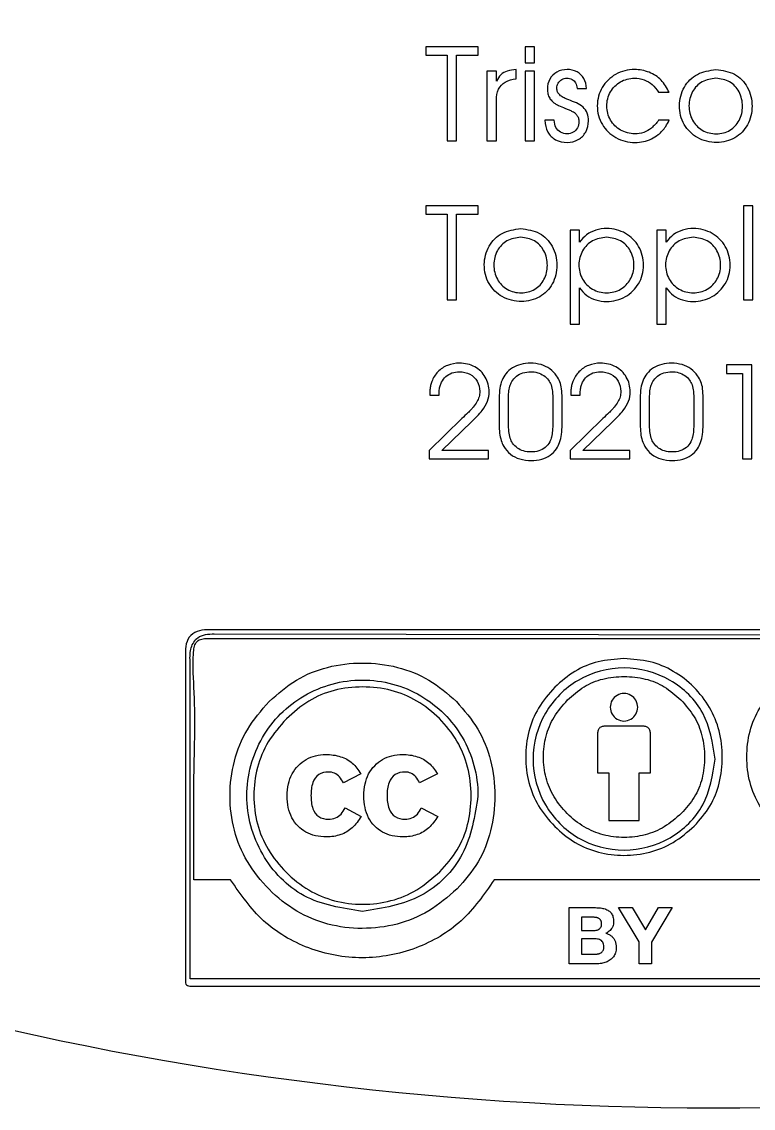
# Model space of a CAD drawing. Extents: x 2 to 202, y 2 to 202.
# Drawn here: x 80.5 to 103.34, y 2.25 to 36.14 of the extents above; entities that cross this region are included whole.
import ezdxf

# ---------------------------------------------------------------- set-up
doc = ezdxf.new("R2010")
doc.units = 0
doc.layers.get('0').update_dxf_attribs({"linetype": 'CONTINUOUS'})

msp = doc.modelspace()

# ---------------------------------------------------------------- linework, layer by layer
at = {"color": 7}
for points in [[(93.784586, 32.429395), (94.078274, 32.429395), (94.078274, 35.096395), (94.748992, 35.096395), (94.748992, 35.362301), (93.113868, 35.362301), (93.113868, 35.096395), (93.784586, 35.096395)], [(96.219663, 34.862238), (96.513351, 34.862238), (96.513351, 35.362301), (96.219663, 35.362301)], [(96.219663, 32.429395), (96.513351, 32.429395), (96.513351, 34.600301), (96.219663, 34.600301)], [(102.174275, 34.651895)], [(102.174275, 34.38202)], [(93.784586, 27.468457), (94.078274, 27.468457), (94.078274, 30.135457), (94.748992, 30.135457), (94.748992, 30.401364), (93.113868, 30.401364), (93.113868, 30.135457), (93.784586, 30.135457)], [(103.0332, 27.468457), (103.326887, 27.468457), (103.326887, 30.401364), (103.0332, 30.401364)], [(96.081625, 29.690957)], [(96.081625, 29.421082)], [(98.75774, 29.421082)], [(101.463001, 29.421082)], [(103.006969, 22.50752), (103.296688, 22.50752), (103.296688, 25.440426), (102.506906, 25.440426), (102.506906, 25.17452), (103.006969, 25.17452)], [(86.513649, 17.052945)], [(99.299432, 16.275731)], [(99.3077, 15.722794)], [(99.732481, 14.759545)], [(102.148871, 13.145173)], [(94.745705, 12.000024)], [(99.129934, 8.508764), (99.561949, 8.508764), (99.972259, 7.8163), (100.380503, 8.508764), (100.810451, 8.508764), (100.159328, 7.428726), (100.159328, 6.755899), (99.772788, 6.755899), (99.772788, 7.439061)]]:
    msp.add_lwpolyline(points, close=True, dxfattribs=at)
for points in [[(95.319625, 34.290738), (95.319625, 34.600301), (95.025937, 34.600301), (95.025937, 32.429395)], [(95.934781, 34.362176), (95.934781, 34.651895)], [(97.839781, 34.06452), (98.137437, 34.06452)], [(100.382448, 33.941488), (100.711854, 33.941488)], [(95.025937, 32.429395), (95.319625, 32.429395), (95.319625, 33.695426)], [(97.121437, 33.068364), (96.831718, 33.068364)], [(100.715823, 33.068364), (100.382448, 33.068364)], [(97.622677, 29.639364), (97.622677, 26.706457), (97.916365, 26.706457), (97.916365, 27.84152)], [(97.916365, 29.266301), (97.916365, 29.639364), (97.622677, 29.639364)], [(100.327938, 29.639364), (100.327938, 26.706457), (100.621626, 26.706457), (100.621626, 27.84152)], [(100.621626, 29.266301), (100.621626, 29.639364), (100.327938, 29.639364)], [(93.240868, 24.491895), (93.530586, 24.491895)], [(95.406564, 24.408551), (95.406564, 23.575114)], [(97.371095, 23.575114), (97.371095, 24.408551)], [(97.643698, 24.491895), (97.93342, 24.491895)], [(99.809397, 24.408551), (99.809397, 23.575114)], [(101.773929, 23.575114), (101.773929, 24.408551)], [(95.696283, 23.622739), (95.696283, 24.341082)], [(97.081377, 24.341082), (97.081377, 23.622739)], [(100.099116, 23.622739), (100.099116, 24.341082)], [(101.48421, 24.341082), (101.48421, 23.622739)], [(94.244961, 23.765614), (93.217055, 22.773426), (93.217055, 22.50752)], [(98.647792, 23.765614), (97.619888, 22.773426), (97.619888, 22.50752)], [(93.217055, 22.50752), (95.078399, 22.50752), (95.078399, 22.773426), (93.61393, 22.773426), (94.554524, 23.674332)], [(97.619888, 22.50752), (99.481232, 22.50752), (99.481232, 22.773426), (98.016763, 22.773426), (98.957354, 23.674332)], [(86.513649, 17.052945), (116.504584, 17.000235)], [(117.298334, 16.163077), (117.261125, 6.286677), (85.756073, 6.286677), (85.756073, 16.200284)], [(98.477777, 13.966828), (98.477777, 12.712125), (98.828143, 12.712125), (98.828143, 11.22591), (99.77899, 11.22591), (99.77899, 12.712125), (100.129356, 12.712125), (100.129356, 13.966828)], [(99.930918, 14.165266), (98.676214, 14.165266)], [(98.442637, 6.755898), (97.591009, 6.755898), (97.591009, 8.508763), (98.417832, 8.508764)], [(98.338251, 8.209041), (97.977549, 8.209041), (97.977549, 7.799764), (98.368223, 7.799763)], [(98.398195, 7.537246), (97.977549, 7.537246), (97.977549, 7.056655), (98.390961, 7.056656)]]:
    msp.add_lwpolyline(points, dxfattribs=at)
at = {"color": 5}
for points in [[(116.767101, 17.172834), (86.205658, 17.172834)], [(86.205658, 16.904117), (116.767101, 16.904117)], [(85.611379, 16.578555), (85.611379, 6.194693)], [(91.091148, 12.682152), (90.544411, 12.402066)], [(93.480666, 12.682152), (92.922561, 12.402066)], [(90.596088, 11.626919), (91.101483, 11.357169)], [(92.974237, 11.626919), (93.491001, 11.357169)], [(87.023179, 9.375894), (85.880096, 9.375894)], [(117.092662, 9.375894), (95.250067, 9.375894)], [(85.745738, 6.060334), (117.227021, 6.060334)]]:
    msp.add_lwpolyline(points, dxfattribs=at)
for points in [[(86.205658, 16.904117)], [(94.070811, 14.938345)], [(88.764675, 14.399877)]]:
    msp.add_lwpolyline(points, close=True, dxfattribs=at)
at = {"color": 1}
msp.add_open_spline([(202.09845, 102.251234), (201.431826, 111.002065), (200.104094, 128.43131), (189.611571, 152.822769), (173.64825, 173.77881), (152.664086, 189.846987), (128.280115, 199.95026), (102.098022, 203.406501), (75.918488, 199.95026), (51.526884, 189.846987), (30.570883, 173.77881), (14.502695, 152.822769), (4.399424, 128.43131), (0.943183, 102.251234), (4.399424, 76.071159), (14.502697, 51.679699), (30.570875, 30.723659), (51.526915, 14.655481), (75.918375, 4.552208), (102.09845, 1.095967), (128.278525, 4.552208), (152.669985, 14.655481), (173.626025, 30.723659), (189.694203, 51.679699), (199.797476, 76.071159), (203.253717, 102.251234), (199.797476, 128.43131), (189.694203, 152.822769), (173.626025, 173.77881), (152.669985, 189.846987), (128.278525, 199.95026), (102.09845, 203.406501), (75.918375, 199.95026), (51.526915, 189.846987), (30.570875, 173.77881), (14.502697, 152.822769), (4.399424, 128.43131), (0.943183, 102.251234), (4.399424, 76.071159), (14.502697, 51.679699), (30.570875, 30.723659), (51.526915, 14.655481), (75.918375, 4.552208), (102.09845, 1.095967), (128.278525, 4.552208), (152.669985, 14.655481), (173.626025, 30.723659), (189.694203, 51.679699), (199.797476, 76.071159), (203.253717, 102.251234), (199.797476, 128.43131), (189.694203, 152.822769), (173.626025, 173.77881), (152.669985, 189.846987), (128.278525, 199.95026), (102.09845, 203.406501), (75.918375, 199.95026), (51.526915, 189.846987), (30.570875, 173.77881), (14.502697, 152.822769), (4.399424, 128.43131), (0.943183, 102.251234), (4.399424, 76.071159), (14.502695, 51.679699), (30.570883, 30.723659), (51.526884, 14.655481), (75.918488, 4.552208), (102.098022, 1.095967), (128.280115, 4.552208), (152.664086, 14.655481), (173.64825, 30.723659), (189.611571, 51.679699), (200.104094, 76.071159), (201.431826, 93.500404), (202.09845, 102.251234)], degree=3, knots=[0, 0, 0, 0, 26.177488, 52.138348, 78.315836, 104.493324, 130.454184, 156.631672, 182.80916, 208.77002, 234.947508, 261.124996, 287.085856, 313.263345, 339.440833, 365.401693, 391.579181, 417.756669, 443.717529, 469.895017, 496.072505, 522.033365, 548.210853, 574.388341, 600.349201, 626.526689, 652.704177, 678.665037, 704.842525, 731.020013, 756.980873, 783.158361, 809.335849, 835.296709, 861.474197, 887.651685, 913.612546, 939.790034, 965.967522, 991.928382, 1018.10587, 1044.283358, 1070.244218, 1096.421706, 1122.599194, 1148.560054, 1174.737542, 1200.91503, 1226.87589, 1253.053378, 1279.230866, 1305.191726, 1331.369214, 1357.546702, 1383.507562, 1409.68505, 1435.862538, 1461.823398, 1488.000886, 1514.178375, 1540.139235, 1566.316723, 1592.494211, 1618.455071, 1644.632559, 1670.810047, 1696.770907, 1722.948395, 1749.125883, 1775.086743, 1801.264231, 1827.441719, 1853.402579, 1879.580067, 1879.580067, 1879.580067, 1879.580067], dxfattribs=at)
at = {"color": 7}
for points, knots in [([(95.934781, 34.651895), (95.84228, 34.642815), (95.67217, 34.626119), (95.442729, 34.499217), (95.361154, 34.36107), (95.319625, 34.290738)], [0, 0, 0, 0, 0.2774, 0.510142, 0.751519, 0.751519, 0.751519, 0.751519]), ([(98.137437, 34.06452), (98.120212, 34.172255), (98.086993, 34.380017), (97.841798, 34.60698), (97.524411, 34.676439), (97.20145, 34.601823), (96.962359, 34.365412), (96.898683, 34.099328), (96.922407, 33.894006), (96.977682, 33.757998), (97.06142, 33.65969), (97.152866, 33.580773), (97.291628, 33.516318), (97.440788, 33.455008), (97.586777, 33.396036), (97.680344, 33.350147), (97.765715, 33.305316), (97.836868, 33.236396), (97.885047, 33.1368), (97.904386, 32.996031), (97.865938, 32.826207), (97.724738, 32.67864), (97.523187, 32.632258), (97.315198, 32.675806), (97.153619, 32.842571), (97.132721, 32.989195), (97.121437, 33.068364)], [0, 0, 0, 0, 0.319341, 0.615838, 0.935708, 1.262125, 1.568642, 1.894316, 2.043034, 2.184767, 2.32719, 2.426581, 2.544724, 2.782862, 2.911853, 3.016514, 3.095659, 3.200228, 3.307314, 3.421273, 3.621844, 3.807187, 4.001672, 4.217585, 4.417686, 4.652527, 4.652527, 4.652527, 4.652527]), ([(100.711854, 33.941488), (100.638981, 34.076164), (100.494358, 34.343441), (100.092939, 34.594939), (99.585419, 34.69068), (99.024491, 34.551027), (98.576756, 34.117916), (98.41518, 33.517612), (98.57641, 32.913781), (99.033651, 32.476232), (99.533318, 32.356001), (99.914073, 32.396232), (100.161019, 32.480638), (100.355646, 32.60092), (100.50371, 32.736377), (100.617784, 32.887365), (100.680744, 33.003602), (100.715823, 33.068364)], [0, 0, 0, 0, 0.452817, 0.898663, 1.364906, 1.975157, 2.554768, 3.149525, 3.754492, 4.339964, 4.961925, 5.225703, 5.482388, 5.737826, 5.906337, 6.081798, 6.302554, 6.302554, 6.302554, 6.302554]), ([(102.174275, 34.651895), (101.971612, 34.623026), (101.576664, 34.566768), (101.135541, 34.118621), (100.984985, 33.523304), (101.130644, 32.916863), (101.582636, 32.471099), (102.187187, 32.329293), (102.785036, 32.472416), (103.211591, 32.9137), (103.348238, 33.512592), (103.21038, 34.109781), (102.772833, 34.570209), (102.377613, 34.624145), (102.174275, 34.651895)], [0, 0, 0, 0, 0.600123, 1.169511, 1.762836, 2.376566, 2.953533, 3.573353, 4.160729, 4.71944, 5.319723, 5.928776, 6.49525, 7.095544, 7.095544, 7.095544, 7.095544]), ([(95.319625, 33.695426), (95.328637, 33.814797), (95.345424, 34.037151), (95.594312, 34.304711), (95.81535, 34.342018), (95.934781, 34.362176)], [0, 0, 0, 0, 0.350741, 0.653333, 1.009005, 1.009005, 1.009005, 1.009005]), ([(97.815968, 33.608114), (97.736505, 33.640699), (97.620291, 33.688354), (97.4835, 33.745665), (97.386743, 33.791538), (97.295068, 33.847519), (97.221522, 33.950438), (97.199085, 34.08436), (97.237244, 34.232816), (97.357948, 34.353963), (97.52279, 34.394167), (97.688128, 34.363194), (97.813976, 34.237067), (97.830693, 34.125288), (97.839781, 34.06452)], [0, 0, 0, 0, 0.257711, 0.376893, 0.444609, 0.579394, 0.694299, 0.81181, 0.976287, 1.134897, 1.299374, 1.466844, 1.618178, 1.798459, 1.798459, 1.798459, 1.798459]), ([(100.382448, 33.068364), (100.312598, 32.981949), (100.18479, 32.823831), (99.921786, 32.671394), (99.580837, 32.625865), (99.182303, 32.725796), (98.847264, 33.058862), (98.727156, 33.514017), (98.844053, 33.96889), (99.174023, 34.304295), (99.579563, 34.407473), (99.931473, 34.349775), (100.204681, 34.19494), (100.322072, 34.027569), (100.382448, 33.941488)], [0, 0, 0, 0, 0.33129, 0.606175, 0.887295, 1.34595, 1.785611, 2.238945, 2.696119, 3.132456, 3.586234, 3.891802, 4.186589, 4.498749, 4.498749, 4.498749, 4.498749]), ([(102.174275, 34.38202), (102.323985, 34.359762), (102.618359, 34.315998), (102.937051, 33.960449), (103.037692, 33.508869), (102.940196, 33.05583), (102.626759, 32.719228), (102.18228, 32.611025), (101.732967, 32.71866), (101.400494, 33.059077), (101.297229, 33.518549), (101.402965, 33.970597), (101.727887, 34.317419), (102.023286, 34.360169), (102.174275, 34.38202)], [0, 0, 0, 0, 0.44204, 0.869182, 1.333615, 1.788859, 2.205695, 2.64118, 3.099936, 3.530676, 3.996275, 4.452103, 4.879005, 5.325352, 5.325352, 5.325352, 5.325352]), ([(96.831718, 33.068364), (96.847414, 32.940266), (96.877296, 32.69639), (97.161077, 32.425915), (97.523198, 32.351605), (97.884027, 32.429919), (98.142538, 32.69479), (98.210372, 33.012734), (98.170926, 33.290284), (98.032963, 33.49744), (97.890898, 33.569897), (97.815968, 33.608114)], [0, 0, 0, 0, 0.37697, 0.71769, 1.09299, 1.448425, 1.780312, 2.141851, 2.383821, 2.606828, 2.85572, 2.85572, 2.85572, 2.85572]), ([(96.081625, 29.690957), (95.878961, 29.662089), (95.484014, 29.605831), (95.042891, 29.157684), (94.892334, 28.562366), (95.037994, 27.955925), (95.489986, 27.510161), (96.094537, 27.368356), (96.692386, 27.511479), (97.118941, 27.952763), (97.255588, 28.551655), (97.11773, 29.148844), (96.680183, 29.609272), (96.284963, 29.663208), (96.081625, 29.690957)], [0, 0, 0, 0, 0.600123, 1.169511, 1.762836, 2.376566, 2.953533, 3.573353, 4.160729, 4.71944, 5.319723, 5.928776, 6.49525, 7.095544, 7.095544, 7.095544, 7.095544]), ([(97.916365, 27.84152), (97.9857, 27.757566), (98.123279, 27.590982), (98.42778, 27.446189), (98.849139, 27.389083), (99.365298, 27.516618), (99.808833, 27.951147), (99.964796, 28.550422), (99.812158, 29.150067), (99.37263, 29.591486), (98.853716, 29.719071), (98.429749, 29.660933), (98.121583, 29.517091), (97.984612, 29.349704), (97.916365, 29.266301)], [0, 0, 0, 0, 0.323325, 0.641554, 0.982347, 1.587681, 2.163208, 2.75909, 3.362545, 3.93753, 4.540985, 4.889178, 5.21122, 5.531036, 5.531036, 5.531036, 5.531036]), ([(100.621626, 27.84152), (100.690962, 27.757566), (100.82854, 27.590982), (101.133041, 27.446189), (101.554401, 27.389083), (102.070559, 27.516618), (102.514094, 27.951147), (102.670057, 28.550422), (102.517419, 29.150067), (102.077892, 29.591486), (101.558978, 29.719071), (101.135011, 29.660933), (100.826845, 29.517091), (100.689874, 29.349704), (100.621626, 29.266301)], [0, 0, 0, 0, 0.323325, 0.641554, 0.982347, 1.587681, 2.163208, 2.75909, 3.362545, 3.93753, 4.540985, 4.889178, 5.21122, 5.531036, 5.531036, 5.531036, 5.531036]), ([(96.081625, 29.421082), (96.231335, 29.398825), (96.525709, 29.35506), (96.844401, 28.999512), (96.945041, 28.547932), (96.847545, 28.094893), (96.534109, 27.758291), (96.08963, 27.650087), (95.640317, 27.757722), (95.307844, 28.098139), (95.204579, 28.557611), (95.310314, 29.00966), (95.635237, 29.356481), (95.930636, 29.399231), (96.081625, 29.421082)], [0, 0, 0, 0, 0.44204, 0.869182, 1.333615, 1.788859, 2.205695, 2.64118, 3.099936, 3.530676, 3.996275, 4.452103, 4.879005, 5.325352, 5.325352, 5.325352, 5.325352]), ([(98.75774, 29.421082), (98.911369, 29.399013), (99.211786, 29.355857), (99.542678, 29.004989), (99.652503, 28.551357), (99.5416, 28.094879), (99.212398, 27.761866), (98.759034, 27.648213), (98.30259, 27.762016), (97.969608, 28.102127), (97.857793, 28.560501), (97.97442, 29.012072), (98.306458, 29.353689), (98.605335, 29.398323), (98.75774, 29.421082)], [0, 0, 0, 0, 0.454075, 0.887928, 1.350745, 1.805409, 2.236341, 2.687603, 3.147343, 3.584, 4.047887, 4.498891, 4.933043, 5.384777, 5.384777, 5.384777, 5.384777]), ([(101.463001, 29.421082), (101.61663, 29.399013), (101.917047, 29.355857), (102.247939, 29.004989), (102.357764, 28.551357), (102.246861, 28.094879), (101.917659, 27.761866), (101.464296, 27.648213), (101.007851, 27.762016), (100.67487, 28.102127), (100.563055, 28.560501), (100.679682, 29.012072), (101.01172, 29.353689), (101.310597, 29.398323), (101.463001, 29.421082)], [0, 0, 0, 0, 0.454075, 0.887928, 1.350745, 1.805409, 2.236341, 2.687603, 3.147343, 3.584, 4.047887, 4.498891, 4.933043, 5.384777, 5.384777, 5.384777, 5.384777]), ([(94.554524, 23.674332), (94.66737, 23.784234), (94.859893, 23.971734), (95.062718, 24.287621), (95.11843, 24.65937), (95.017259, 25.075801), (94.656341, 25.421079), (94.205295, 25.520159), (93.79296, 25.450612), (93.474001, 25.245464), (93.324959, 24.994126), (93.261441, 24.79505), (93.241461, 24.650367), (93.241082, 24.549278), (93.240868, 24.491895)], [0, 0, 0, 0, 0.472639, 0.806352, 1.102085, 1.578441, 2.032092, 2.52404, 2.907151, 3.262569, 3.624422, 3.757391, 3.888438, 4.06049, 4.06049, 4.06049, 4.06049]), ([(97.200439, 25.099114), (97.134862, 25.176468), (97.002702, 25.332364), (96.70944, 25.464584), (96.393769, 25.504805), (96.084655, 25.470153), (95.814004, 25.358777), (95.614823, 25.180474), (95.483653, 24.960337), (95.414997, 24.700211), (95.409549, 24.51178), (95.406564, 24.408551)], [0, 0, 0, 0, 0.301017, 0.606657, 0.937141, 1.247541, 1.529854, 1.801044, 2.034098, 2.289273, 2.598437, 2.598437, 2.598437, 2.598437]), ([(98.957354, 23.674332), (99.070201, 23.784234), (99.262725, 23.971734), (99.465551, 24.287621), (99.521264, 24.65937), (99.420093, 25.075801), (99.059174, 25.42108), (98.608128, 25.520159), (98.195792, 25.450612), (97.876832, 25.245465), (97.727794, 24.994125), (97.664272, 24.79505), (97.644292, 24.650367), (97.643913, 24.549278), (97.643698, 24.491895)], [0, 0, 0, 0, 0.472641, 0.806354, 1.102087, 1.578443, 2.032094, 2.524042, 2.907154, 3.262573, 3.624425, 3.757394, 3.888441, 4.060493, 4.060493, 4.060493, 4.060493]), ([(101.603272, 25.099114), (101.537696, 25.176468), (101.405535, 25.332364), (101.112273, 25.464584), (100.796603, 25.504805), (100.487489, 25.470153), (100.216838, 25.358777), (100.017656, 25.180474), (99.886486, 24.960337), (99.81783, 24.700211), (99.812382, 24.51178), (99.809397, 24.408551)], [0, 0, 0, 0, 0.301017, 0.606657, 0.937141, 1.247541, 1.529854, 1.801044, 2.034098, 2.289273, 2.598437, 2.598437, 2.598437, 2.598437]), ([(93.530586, 24.491895), (93.531674, 24.54611), (93.533652, 24.644661), (93.558822, 24.781475), (93.614184, 24.930828), (93.731318, 25.084764), (93.932459, 25.20193), (94.199138, 25.243869), (94.500006, 25.177687), (94.747916, 24.941701), (94.814386, 24.666665), (94.786203, 24.443176), (94.713791, 24.273764), (94.613339, 24.145825), (94.520426, 24.032048), (94.401753, 23.914717), (94.30772, 23.825295), (94.244961, 23.765614)], [0, 0, 0, 0, 0.162479, 0.29535, 0.415142, 0.638077, 0.859818, 1.09642, 1.434679, 1.745504, 2.071584, 2.241143, 2.415859, 2.616396, 2.726985, 2.8565, 3.116402, 3.116402, 3.116402, 3.116402]), ([(95.696283, 24.341082), (95.697782, 24.422395), (95.70046, 24.567704), (95.731694, 24.76293), (95.800838, 24.941646), (95.939996, 25.095538), (96.14998, 25.203544), (96.382861, 25.236848), (96.60885, 25.206972), (96.803972, 25.116431), (96.947915, 24.9798), (97.038087, 24.806421), (97.077671, 24.592017), (97.080024, 24.432681), (97.081377, 24.341082)], [0, 0, 0, 0, 0.243806, 0.435691, 0.590216, 0.812554, 1.040438, 1.28564, 1.506821, 1.715787, 1.920583, 2.090222, 2.293392, 2.568128, 2.568128, 2.568128, 2.568128]), ([(97.371095, 24.408551), (97.36923, 24.504486), (97.365906, 24.675473), (97.314545, 24.915129), (97.237576, 25.039234), (97.200439, 25.099114)], [0, 0, 0, 0, 0.28796, 0.513237, 0.723271, 0.723271, 0.723271, 0.723271]), ([(97.93342, 24.491895), (97.934507, 24.54611), (97.936485, 24.644661), (97.961655, 24.781475), (98.017018, 24.930828), (98.134151, 25.084764), (98.335291, 25.20193), (98.60197, 25.243869), (98.902838, 25.177687), (99.150749, 24.941701), (99.21722, 24.666665), (99.189036, 24.443176), (99.116623, 24.273764), (99.016172, 24.145825), (98.923259, 24.032048), (98.804585, 23.914717), (98.710551, 23.825295), (98.647792, 23.765614)], [0, 0, 0, 0, 0.162479, 0.29535, 0.415142, 0.638077, 0.859818, 1.096418, 1.434677, 1.745503, 2.071583, 2.241142, 2.415858, 2.616395, 2.726984, 2.8565, 3.116403, 3.116403, 3.116403, 3.116403]), ([(100.099116, 24.341082), (100.100615, 24.422395), (100.103293, 24.567704), (100.134527, 24.76293), (100.203671, 24.941646), (100.34283, 25.095538), (100.552813, 25.203544), (100.785694, 25.236848), (101.011684, 25.206972), (101.206805, 25.116431), (101.350748, 24.9798), (101.44092, 24.806421), (101.480504, 24.592017), (101.482857, 24.432681), (101.48421, 24.341082)], [0, 0, 0, 0, 0.243806, 0.435691, 0.590216, 0.812554, 1.040438, 1.28564, 1.506821, 1.715787, 1.920583, 2.090222, 2.293392, 2.568128, 2.568128, 2.568128, 2.568128]), ([(101.773929, 24.408551), (101.772064, 24.504486), (101.768739, 24.675473), (101.717378, 24.915129), (101.640409, 25.039234), (101.603272, 25.099114)], [0, 0, 0, 0, 0.28796, 0.513237, 0.723271, 0.723271, 0.723271, 0.723271]), ([(95.406564, 23.575114), (95.409085, 23.484782), (95.413749, 23.317617), (95.460073, 23.087165), (95.558266, 22.854623), (95.748914, 22.635552), (96.057859, 22.482714), (96.398274, 22.443216), (96.726438, 22.477492), (97.00542, 22.602851), (97.196969, 22.795587), (97.305418, 23.028616), (97.362075, 23.285511), (97.367929, 23.473466), (97.371095, 23.575114)], [0, 0, 0, 0, 0.270782, 0.501096, 0.700572, 1.022911, 1.347856, 1.711269, 2.037512, 2.327268, 2.611235, 2.831596, 3.090241, 3.394855, 3.394855, 3.394855, 3.394855]), ([(97.081377, 23.622739), (97.079689, 23.543095), (97.076597, 23.397155), (97.047169, 23.200265), (96.986867, 23.015811), (96.856053, 22.853311), (96.644006, 22.743009), (96.404738, 22.711667), (96.170279, 22.739581), (95.967215, 22.835478), (95.826617, 22.98234), (95.740674, 23.162013), (95.701492, 23.375356), (95.698156, 23.533773), (95.696283, 23.622739)], [0, 0, 0, 0, 0.238801, 0.437585, 0.595333, 0.816171, 1.043335, 1.295411, 1.529486, 1.743145, 1.955635, 2.125572, 2.333887, 2.600731, 2.600731, 2.600731, 2.600731]), ([(99.809397, 23.575114), (99.811918, 23.484782), (99.816582, 23.317617), (99.862906, 23.087165), (99.961099, 22.854623), (100.151747, 22.635552), (100.460692, 22.482714), (100.801107, 22.443216), (101.129271, 22.477492), (101.408254, 22.602851), (101.599803, 22.795587), (101.708251, 23.028616), (101.764908, 23.285511), (101.770763, 23.473466), (101.773929, 23.575114)], [0, 0, 0, 0, 0.270782, 0.501096, 0.700572, 1.022911, 1.347856, 1.711269, 2.037512, 2.327268, 2.611235, 2.831596, 3.090241, 3.394855, 3.394855, 3.394855, 3.394855]), ([(101.48421, 23.622739), (101.482522, 23.543095), (101.47943, 23.397155), (101.450002, 23.200265), (101.3897, 23.015811), (101.258886, 22.853311), (101.046839, 22.743009), (100.807571, 22.711667), (100.573113, 22.739581), (100.370048, 22.835478), (100.229451, 22.98234), (100.143507, 23.162013), (100.104326, 23.375356), (100.10099, 23.533773), (100.099116, 23.622739)], [0, 0, 0, 0, 0.238801, 0.437585, 0.595333, 0.816171, 1.043335, 1.295411, 1.529486, 1.743145, 1.955635, 2.125572, 2.333887, 2.600731, 2.600731, 2.600731, 2.600731]), ([(85.756073, 16.200284), (85.754094, 16.341083), (85.750353, 16.607286), (86.003936, 17.025178), (86.325415, 17.042691), (86.513649, 17.052945)], [0, 0, 0, 0, 0.419816, 0.793727, 1.321952, 1.321952, 1.321952, 1.321952]), ([(99.299432, 16.275731), (99.02818, 16.257614), (98.497063, 16.222141), (97.741709, 15.911896), (97.343593, 15.563025), (97.141424, 15.385863)], [0, 0, 0, 0, 0.812193, 1.590286, 2.393084, 2.393084, 2.393084, 2.393084]), ([(101.496714, 11.052278), (101.671972, 11.251853), (102.018852, 11.646866), (102.312541, 12.402265), (102.402655, 13.207826), (102.312472, 14.019291), (102.004931, 14.774198), (101.503597, 15.409054), (100.86847, 15.906775), (100.112333, 16.223894), (99.574515, 16.25819), (99.299432, 16.275731)], [0, 0, 0, 0, 0.7917, 1.566981, 2.384785, 3.205951, 3.990378, 4.797487, 5.604968, 6.39025, 7.212437, 7.212437, 7.212437, 7.212437]), ([(102.148871, 13.145173), (102.070748, 12.644349), (101.916802, 11.657439), (100.785269, 10.571023), (99.309505, 10.168453), (97.818348, 10.571127), (96.732841, 11.657537), (96.32982, 13.145173), (96.732841, 14.63281), (97.818348, 15.719219), (99.309505, 16.121893), (100.785269, 15.719324), (101.916802, 14.632908), (102.070748, 13.645998), (102.148871, 13.145173)], [0, 0, 0, 0, 1.485453, 2.927189, 4.413335, 5.898778, 7.340324, 8.825768, 10.311211, 11.752757, 13.238201, 14.724346, 16.166082, 17.651535, 17.651535, 17.651535, 17.651535]), ([(91.139724, 8.390942), (90.503864, 8.489723), (89.250846, 8.684381), (87.870829, 10.116843), (87.530604, 11.367445), (87.530642, 11.997037), (87.530642, 11.998415), (87.530575, 12.627977), (87.867731, 13.892162), (89.246799, 15.268103), (91.135481, 15.781617), (93.024915, 15.270357), (94.405493, 13.896227), (94.745755, 12.632454), (94.745705, 12.002781), (94.745705, 12.001403), (94.745705, 12.000458), (94.745705, 12.000024)], [0, 0, 0, 0, 1.885636, 3.715813, 5.602221, 5.603291, 5.604593, 5.606357, 7.491992, 9.32217, 11.208578, 13.095036, 14.925241, 16.811438, 16.812739, 16.814271, 16.815574, 16.815574, 16.815574, 16.815574]), ([(97.5414, 14.986921), (97.706559, 15.133448), (98.031441, 15.421679), (98.65014, 15.678598), (99.085409, 15.707853), (99.3077, 15.722794)], [0, 0, 0, 0, 0.659347, 1.296996, 1.962529, 1.962529, 1.962529, 1.962529]), ([(99.3077, 15.722794), (99.530301, 15.707803), (99.966662, 15.678416), (100.587484, 15.421534), (100.914788, 15.133433), (101.081236, 14.986921)], [0, 0, 0, 0, 0.666483, 1.3065, 1.968764, 1.968764, 1.968764, 1.968764]), ([(97.141424, 15.385863), (96.960828, 15.17739), (96.607656, 14.7697), (96.3001, 14.009296), (96.204015, 13.20833), (96.29836, 12.406542), (96.612479, 11.657883), (97.120032, 11.02331), (97.754606, 10.516752), (98.501473, 10.202108), (99.30379, 10.107481), (100.10792, 10.204301), (100.874757, 10.51417), (101.286237, 10.870176), (101.496714, 11.052278)], [0, 0, 0, 0, 0.822833, 1.609128, 2.416822, 3.222314, 4.003804, 4.819446, 5.635691, 6.415769, 7.217919, 8.031857, 8.824774, 9.655065, 9.655065, 9.655065, 9.655065]), ([(108.399652, 11.054345), (108.189351, 10.872233), (107.778129, 10.516132), (107.011526, 10.206425), (106.207381, 10.109602), (105.405091, 10.203894), (104.657924, 10.517776), (104.023681, 11.02487), (103.515812, 11.659411), (103.201335, 12.408459), (103.106928, 13.210236), (103.203143, 14.011153), (103.510893, 14.771687), (103.86453, 15.179405), (104.045396, 15.38793)], [0, 0, 0, 0, 0.829897, 1.622779, 2.436224, 3.239023, 4.018909, 4.834446, 5.651109, 6.432949, 7.238484, 8.045728, 8.832338, 9.655797, 9.655797, 9.655797, 9.655797]), ([(101.096739, 11.45122), (100.92509, 11.301363), (100.590128, 11.008926), (99.965654, 10.753201), (99.308616, 10.673328), (98.651448, 10.751225), (98.037245, 11.009685), (97.516071, 11.425962), (97.099251, 11.94522), (96.840598, 12.555521), (96.762393, 13.208121), (96.842605, 13.860831), (97.099048, 14.481962), (97.391344, 14.815627), (97.5414, 14.986921)], [0, 0, 0, 0, 0.679781, 1.326558, 1.988128, 2.647935, 3.28929, 3.960288, 4.629328, 5.26733, 5.921935, 6.578384, 7.222407, 7.901821, 7.901821, 7.901821, 7.901821]), ([(99.732481, 14.759545), (99.720748, 14.683976), (99.69763, 14.535068), (99.52698, 14.370853), (99.304088, 14.310166), (99.078929, 14.371021), (98.915091, 14.53501), (98.854134, 14.759545), (98.915091, 14.98408), (99.078929, 15.148068), (99.304088, 15.208924), (99.52698, 15.148236), (99.69763, 14.984022), (99.720748, 14.835114), (99.732481, 14.759545)], [0, 0, 0, 0, 0.224126, 0.441638, 0.666268, 0.890453, 1.108128, 1.332314, 1.5565, 1.774174, 1.99836, 2.22299, 2.440502, 2.664628, 2.664628, 2.664628, 2.664628]), ([(101.081236, 14.986921), (101.228683, 14.820274), (101.518866, 14.492305), (101.768204, 13.869193), (101.844808, 13.207131), (101.770087, 12.548331), (101.527849, 11.931769), (101.241357, 11.612423), (101.096739, 11.45122)], [0, 0, 0, 0, 0.66342, 1.30564, 1.975579, 2.645577, 3.278642, 3.923957, 3.923957, 3.923957, 3.923957]), ([(98.676214, 14.165266), (98.641449, 14.159803), (98.572942, 14.149037), (98.494006, 14.070101), (98.48324, 14.001593), (98.477777, 13.966828)], [0, 0, 0, 0, 0.10374, 0.20443, 0.30817, 0.30817, 0.30817, 0.30817]), ([(100.129356, 13.966828), (100.123893, 14.001593), (100.113127, 14.070101), (100.034191, 14.149037), (99.965683, 14.159803), (99.930918, 14.165266)], [0, 0, 0, 0, 0.10374, 0.20443, 0.30817, 0.30817, 0.30817, 0.30817]), ([(94.745705, 12.000024), (94.646817, 11.367813), (94.451981, 10.122183), (93.017312, 8.686475), (91.771862, 8.49044), (91.139724, 8.390942)], [0, 0, 0, 0, 1.886269, 3.716473, 5.602858, 5.602858, 5.602858, 5.602858]), ([(98.417832, 8.508764), (98.444713, 8.508268), (98.497135, 8.507303), (98.573424, 8.499252), (98.644829, 8.487446), (98.710773, 8.470101), (98.770466, 8.446285), (98.823174, 8.415173), (98.869915, 8.378285), (98.908253, 8.332685), (98.940007, 8.280215), (98.962385, 8.218978), (98.975442, 8.149567), (98.979617, 8.072469), (98.974344, 7.993108), (98.954667, 7.91762), (98.920292, 7.851804), (98.871784, 7.795695), (98.811057, 7.74684), (98.763851, 7.721837), (98.73926, 7.708812)], [0, 0, 0, 0, 0.080621, 0.157226, 0.229899, 0.297572, 0.361411, 0.422013, 0.480642, 0.539122, 0.599741, 0.663767, 0.733554, 0.810892, 0.894904, 0.971195, 1.043211, 1.115588, 1.192222, 1.275553, 1.275553, 1.275553, 1.275553]), ([(98.368223, 7.799763), (98.389969, 7.800667), (98.431314, 7.802385), (98.489062, 7.819317), (98.539165, 7.845615), (98.578311, 7.886969), (98.600245, 7.943533), (98.605043, 7.998116), (98.602545, 8.044695), (98.595624, 8.07873), (98.583137, 8.107778), (98.566918, 8.132625), (98.54677, 8.153426), (98.523615, 8.170587), (98.497284, 8.183411), (98.468916, 8.193767), (98.438075, 8.200017), (98.405922, 8.205316), (98.372419, 8.20846), (98.349754, 8.208846), (98.338251, 8.209041)], [0, 0, 0, 0, 0.065075, 0.123723, 0.178983, 0.233153, 0.290506, 0.357431, 0.39613, 0.430247, 0.460997, 0.490427, 0.518772, 0.547436, 0.576419, 0.606337, 0.637792, 0.670623, 0.704108, 0.738613, 0.738613, 0.738613, 0.738613]), ([(98.390961, 7.056656), (98.403243, 7.05685), (98.427549, 7.057234), (98.463479, 7.06065), (98.498356, 7.066444), (98.531626, 7.075046), (98.562513, 7.08763), (98.590415, 7.10328), (98.615423, 7.122493), (98.636217, 7.146501), (98.653462, 7.174527), (98.667026, 7.20714), (98.674712, 7.245313), (98.677598, 7.299858), (98.671911, 7.364861), (98.646845, 7.433075), (98.601438, 7.482589), (98.542847, 7.514304), (98.473991, 7.534158), (98.424413, 7.536178), (98.398195, 7.537246)], [0, 0, 0, 0, 0.03684, 0.072903, 0.108156, 0.142827, 0.17576, 0.207918, 0.238564, 0.269864, 0.302625, 0.336937, 0.375257, 0.418788, 0.500543, 0.569536, 0.632683, 0.697316, 0.767232, 0.845706, 0.845706, 0.845706, 0.845706]), ([(98.73926, 7.708812), (98.773029, 7.697357), (98.837694, 7.675421), (98.921136, 7.619158), (98.985335, 7.547589), (99.030569, 7.462784), (99.057493, 7.366937), (99.064962, 7.271209), (99.059301, 7.181986), (99.042091, 7.104448), (99.013571, 7.034605), (98.973707, 6.973871), (98.927143, 6.920102), (98.872046, 6.875271), (98.810905, 6.837606), (98.743778, 6.807351), (98.67194, 6.784606), (98.59708, 6.768388), (98.520334, 6.757846), (98.468624, 6.75655), (98.442637, 6.755898)], [0, 0, 0, 0, 0.106604, 0.204141, 0.298065, 0.392367, 0.489924, 0.594656, 0.678918, 0.757331, 0.831916, 0.903875, 0.974342, 1.044492, 1.116061, 1.189244, 1.264795, 1.341689, 1.41883, 1.496763, 1.496763, 1.496763, 1.496763])]:
    msp.add_open_spline(points, degree=3, knots=knots, dxfattribs=at)
at = {"color": 5}
for points, knots in [([(86.205658, 17.172834), (86.101619, 17.156415), (85.896495, 17.124043), (85.66017, 16.887718), (85.627798, 16.682594), (85.611379, 16.578555)], [0, 0, 0, 0, 0.310508, 0.612199, 0.922708, 0.922708, 0.922708, 0.922708]), ([(85.880096, 9.375894), (85.871837, 10.445926), (85.856386, 12.447762), (85.941839, 14.85158), (85.819671, 16.234706), (85.907155, 16.748028), (86.036081, 16.877527), (86.148565, 16.895165), (86.205658, 16.904117)], [0, 0, 0, 0, 3.210944, 6.007098, 7.202661, 7.372895, 7.53806, 7.708294, 7.708294, 7.708294, 7.708294]), ([(88.226207, 14.938345), (88.498269, 15.178147), (89.034027, 15.650377), (90.051434, 16.055445), (91.13672, 16.180636), (92.225173, 16.055329), (93.25349, 15.651536), (93.795846, 15.178278), (94.070811, 14.938345)], [0, 0, 0, 0, 1.081267, 2.129279, 3.223708, 4.330713, 5.388746, 6.476746, 6.476746, 6.476746, 6.476746]), ([(93.556114, 9.629109), (93.75101, 9.846586), (94.137209, 10.277529), (94.463732, 11.109784), (94.563683, 11.998224), (94.462993, 12.894057), (94.120943, 13.727612), (93.565585, 14.42934), (92.864892, 14.984), (92.035223, 15.326044), (91.144902, 15.427682), (90.258673, 15.32459), (89.4246, 14.988931), (88.987067, 14.598385), (88.764675, 14.399877)], [0, 0, 0, 0, 0.870216, 1.724381, 2.628933, 3.532742, 4.399883, 5.295258, 6.18916, 7.052871, 7.95128, 8.84826, 9.708012, 10.596739, 10.596739, 10.596739, 10.596739]), ([(94.091481, 9.092707), (93.808009, 8.84719), (93.253877, 8.367252), (92.221242, 7.949112), (91.138009, 7.81832), (90.05729, 7.945968), (89.051322, 8.370206), (88.196999, 9.053752), (87.512714, 9.909249), (87.089394, 10.919627), (86.962486, 12.001141), (87.091897, 13.081485), (87.506185, 14.107195), (87.98259, 14.657129), (88.226207, 14.938345)], [0, 0, 0, 0, 1.118765, 2.186965, 3.282844, 4.363891, 5.414582, 6.513684, 7.614125, 8.668292, 9.755425, 10.844229, 11.904828, 13.014757, 13.014757, 13.014757, 13.014757]), ([(94.070811, 14.938345), (94.310726, 14.663379), (94.783947, 14.12102), (95.18801, 13.092723), (95.312592, 12.00122), (95.190068, 10.913946), (94.794467, 9.895308), (94.327375, 9.362028), (94.091481, 9.092707)], [0, 0, 0, 0, 1.088001, 2.146034, 3.253039, 4.356367, 5.402288, 6.469452, 6.469452, 6.469452, 6.469452]), ([(88.764675, 14.399877), (88.562379, 14.168808), (88.168277, 13.718654), (87.82216, 12.880884), (87.713829, 12.000176), (87.819437, 11.119466), (88.168359, 10.295761), (88.730029, 9.59471), (89.432397, 9.03271), (90.260374, 8.684373), (91.146078, 8.579464), (92.031661, 8.687289), (92.873156, 9.032707), (93.324681, 9.427007), (93.556114, 9.629109)], [0, 0, 0, 0, 0.91628, 1.785044, 2.67078, 3.554249, 4.415392, 5.318306, 6.22292, 7.087326, 7.976652, 8.86823, 9.739995, 10.656672, 10.656672, 10.656672, 10.656672]), ([(91.101483, 11.357169), (91.01658, 11.229881), (90.853131, 10.984839), (90.458275, 10.756103), (90.049825, 10.7), (89.676968, 10.736792), (89.366141, 10.852391), (89.111507, 11.04766), (88.919848, 11.311244), (88.807887, 11.638524), (88.776411, 11.99822), (88.808679, 12.35785), (88.925102, 12.683637), (89.122012, 12.945961), (89.374366, 13.14217), (89.673519, 13.262183), (90.042895, 13.299694), (90.448093, 13.248742), (90.851066, 13.039942), (91.010321, 12.802607), (91.091148, 12.682152)], [0, 0, 0, 0, 0.454034, 0.874069, 1.321412, 1.670782, 1.989756, 2.302914, 2.619783, 2.953381, 3.327334, 3.695952, 4.029009, 4.351066, 4.666608, 4.976832, 5.304596, 5.770716, 6.187147, 6.616313, 6.616313, 6.616313, 6.616313]), ([(93.491001, 11.357169), (93.406194, 11.229906), (93.243021, 10.985045), (92.849008, 10.756118), (92.441174, 10.700013), (92.068863, 10.736745), (91.758454, 10.852485), (91.504064, 11.047537), (91.313255, 11.311445), (91.201507, 11.638547), (91.170174, 11.998213), (91.201929, 12.357556), (91.316261, 12.683156), (91.510317, 12.945718), (91.760778, 13.143051), (92.061582, 13.262581), (92.4325, 13.299531), (92.838828, 13.24884), (93.24097, 13.039721), (93.399939, 12.802578), (93.480666, 12.682152)], [0, 0, 0, 0, 0.453845, 0.87322, 1.319582, 1.668685, 1.987195, 2.300139, 2.616582, 2.95009, 3.324039, 3.692589, 4.025026, 4.345469, 4.658926, 4.969895, 5.302563, 5.767699, 6.183459, 6.612433, 6.612433, 6.612433, 6.612433]), ([(90.544411, 12.402066), (90.509046, 12.468223), (90.443309, 12.591197), (90.27361, 12.717184), (90.040156, 12.756657), (89.754636, 12.694328), (89.54924, 12.385983), (89.52299, 12.003969), (89.549319, 11.622364), (89.754499, 11.312557), (90.050041, 11.25085), (90.298768, 11.290035), (90.490301, 11.422318), (90.559457, 11.556072), (90.596088, 11.626919)], [0, 0, 0, 0, 0.223141, 0.414779, 0.607945, 0.922184, 1.227797, 1.641278, 2.055024, 2.361036, 2.675345, 2.897014, 3.106946, 3.343383, 3.343383, 3.343383, 3.343383]), ([(92.922561, 12.402066), (92.887472, 12.468064), (92.822599, 12.590084), (92.657335, 12.716748), (92.424462, 12.756914), (92.137969, 12.695288), (91.926746, 12.387413), (91.899912, 12.003939), (91.926816, 11.62104), (92.137854, 11.311313), (92.436083, 11.251204), (92.686039, 11.289337), (92.874895, 11.422413), (92.939833, 11.556095), (92.974237, 11.626919)], [0, 0, 0, 0, 0.222564, 0.411487, 0.598874, 0.919513, 1.22731, 1.640955, 2.054866, 2.36306, 2.683767, 2.904833, 3.111822, 3.345042, 3.345042, 3.345042, 3.345042]), ([(95.250067, 9.375894), (94.935543, 8.923262), (94.304969, 8.015805), (92.824197, 7.155532), (91.136272, 6.839612), (89.448379, 7.155092), (87.96713, 8.015202), (87.337328, 8.923053), (87.023179, 9.375894)], [0, 0, 0, 0, 1.637061, 3.282055, 4.985066, 6.689166, 8.333845, 9.970685, 9.970685, 9.970685, 9.970685]), ([(85.611379, 6.194693), (85.615048, 6.171116), (85.62227, 6.124709), (85.675754, 6.071226), (85.722161, 6.064004), (85.745738, 6.060334)], [0, 0, 0, 0, 0.070329, 0.13843, 0.208758, 0.208758, 0.208758, 0.208758])]:
    msp.add_open_spline(points, degree=3, knots=knots, dxfattribs=at)

doc.saveas('drawing.dxf')
